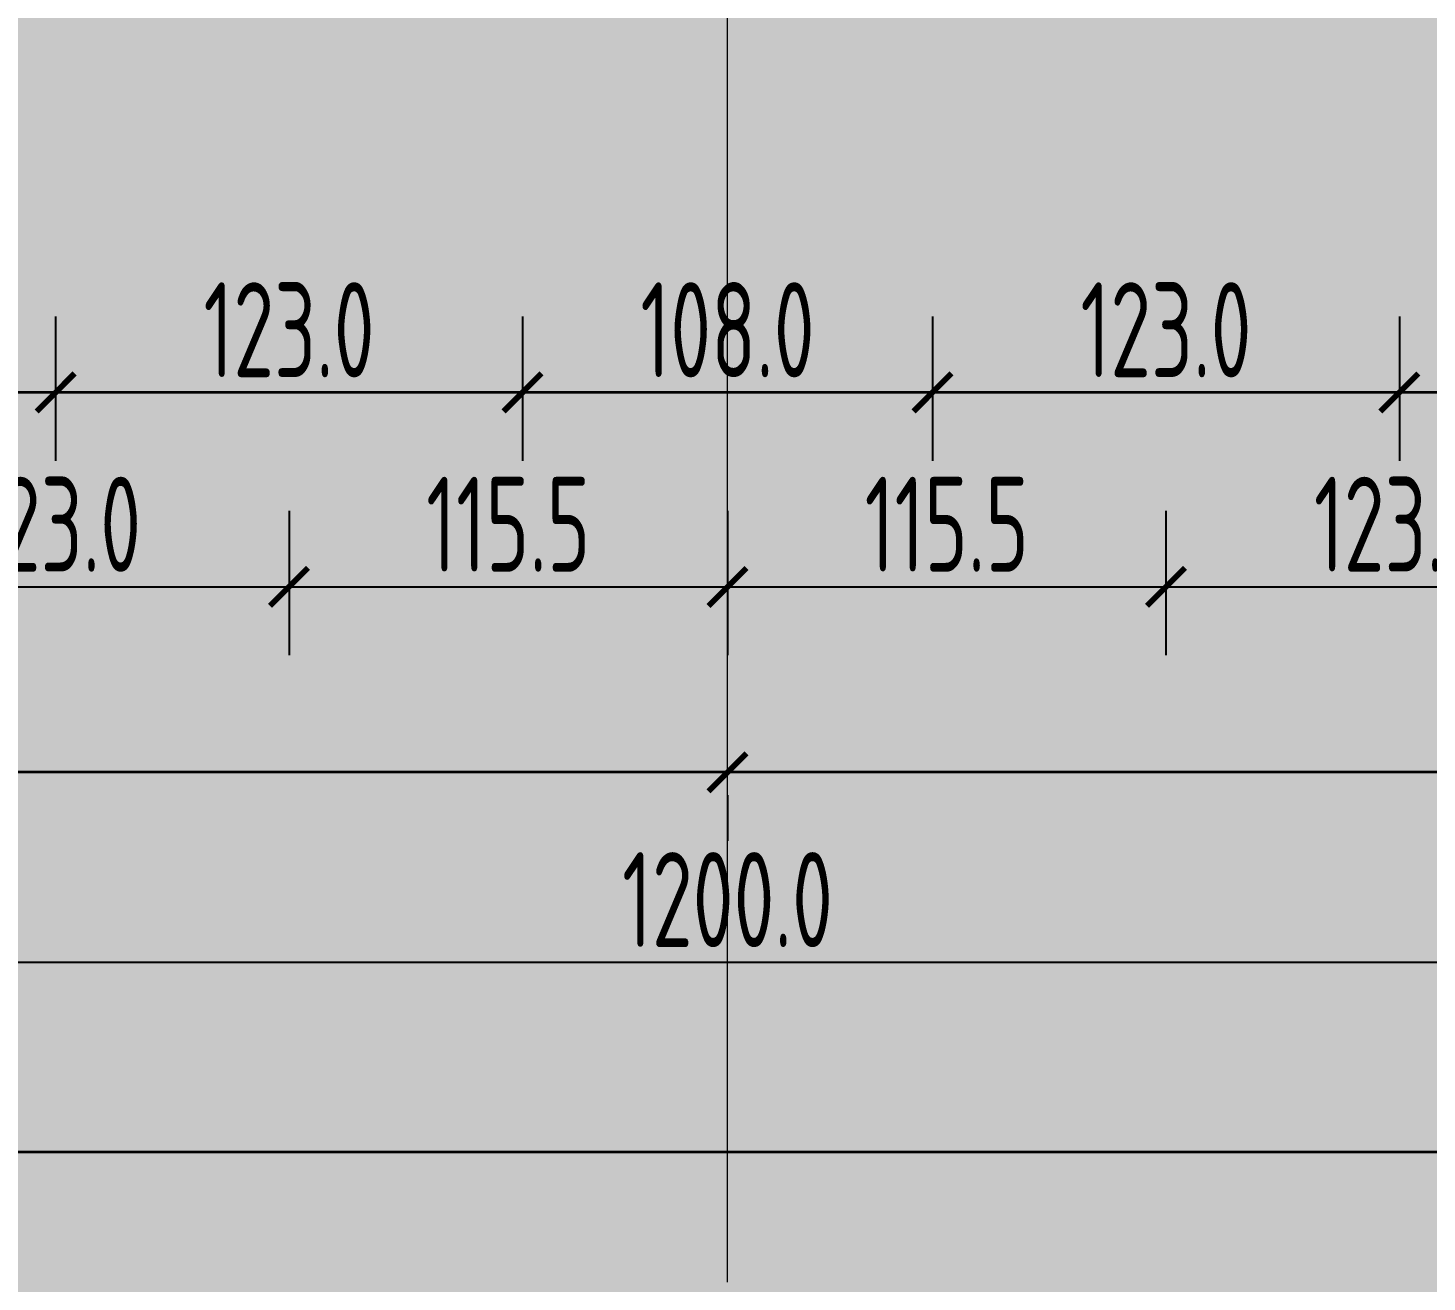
# Model space of a CAD drawing. Extents: x 6529560 to 6558080, y 5579316 to 5588131.
# Drawn here: x 6543845.457 to 6543849.142, y 5579599.626 to 5579602.927 of the extents above; entities that cross this region are included whole.
import ezdxf

# ---------------------------------------------------------------- set-up
doc = ezdxf.new("R2010")
doc.units = 0
doc.header["$MEASUREMENT"] = 0
doc.header["$PDSIZE"] = -5
doc.linetypes.add('ACAD_ISO10W100', pattern=[18, 12, -3, 0, -3])
doc.layers.get('0').update_dxf_attribs({"color": 2, "linetype": 'CONTINUOUS', "lineweight": 5})
doc.layers.get('Defpoints').update_dxf_attribs({"linetype": 'CONTINUOUS'})
for name, color, linetype, lineweight in [('arch_osie', 181, 'CONTINUOUS', 5), ('arch_powierzchnia', 6, 'CONTINUOUS', 35), ('arch_wymiary', 2, 'CONTINUOUS', 13)]:
    doc.layers.add(name, color=color, linetype=linetype, lineweight=lineweight)
doc.styles.add('ISO8', font='iso8.shx', dxfattribs={"width": 0.7})
doc.styles.add('ROMANS', font='romans.shx', dxfattribs={"width": 0.8})
doc.dimstyles.new('biura', dxfattribs={"dimtxt": 0.25, "dimasz": 0.1, "dimexe": 0.18, "dimexo": 0.0625, "dimgap": 0.04, "dimtad": 1, "dimdec": 1, "dimlfac": 100, "dimzin": 0, "dimdsep": 46, "dimtxsty": 'ISO8', "dimblk": 'ARCHTICK', "dimcen": 0.09, "dimadec": 0, "dimazin": 0, "dimtfac": 1, "dimtdec": 1, "dimtix": 1, "dimtofl": 0, "dimtmove": 0, "dimatfit": 3, "dimldrblk": 'ARCHTICK', "dimfxl": 0.2, "dimfxlon": 1, "dimtolj": 1, "dimtzin": 0, "dimarcsym": 0})
doc.dimstyles.new('D-GB-50', dxfattribs={"dimscale": 50, "dimtxt": 2.5, "dimasz": 2.5, "dimexe": 1, "dimexo": 2, "dimtad": 1, "dimdec": 0, "dimtxsty": 'ROMANS', "dimblk": 'OBLIQUE', "dimcen": 2.5, "dimdle": 1, "dimclrd": 256, "dimclre": 256, "dimclrt": 2, "dimadec": 0, "dimazin": 0, "dimtfac": 1, "dimtdec": 0, "dimtix": 1, "dimtmove": 2, "dimatfit": 3, "dimfxl": 1, "dimarcsym": 0})

# ---------------------------------------------------------------- blocks, each defined once
blk = doc.blocks.new('_ArchTick')
at = {"color": 0, "linetype": 'ByBlock', "const_width": 0.15}
blk.add_lwpolyline([(-0.5, -0.5), (0.5, 0.5)], dxfattribs=at)
blk = doc.blocks.new('*D514')
at = {"layer": 'arch_wymiary', "color": 0, "lineweight": -2, "transparency": 16777216}
for p, q in [((6543745.299701357, 5579600.167649211), (6543745.299701357, 5579599.787649211)), ((6543853.299701356, 5579600.167649211), (6543853.299701356, 5579599.787649211)), ((6543745.299701357, 5579599.967649211), (6543853.299701356, 5579599.967649211))]:
    blk.add_line(p, q, dxfattribs=at)
at = {"layer": 'Defpoints', "color": 0, "transparency": 16777216}
for p in [(6543745.299701357, 5579601.967649211), (6543853.299701356, 5579601.967638508), (6543853.299701356, 5579599.967649211)]:
    blk.add_point(p, dxfattribs=at)
at = {"layer": 'arch_wymiary', "color": 0, "lineweight": -2, "transparency": 16777216, "xscale": 0.1, "yscale": 0.1, "zscale": 0.1, "rotation": 180}
blk.add_blockref('_ArchTick', (6543745.299701357, 5579599.967649211), dxfattribs=at)
at = {"layer": 'arch_wymiary', "color": 0, "lineweight": -2, "transparency": 16777216, "xscale": 0.1, "yscale": 0.1, "zscale": 0.1}
blk.add_blockref('_ArchTick', (6543853.299701356, 5579599.967649211), dxfattribs=at)
at = {"layer": 'arch_wymiary', "color": 0, "transparency": 16777216, "insert": (6543799.299701357, 5579600.132649211), "char_height": 0.25, "attachment_point": 5, "style": 'ISO8'}
blk.add_mtext('\\A1;10800.0', dxfattribs=at)
blk = doc.blocks.new('*D523')
at = {"layer": 'arch_wymiary', "color": 0, "lineweight": -2, "transparency": 16777216}
for p, q in [((6543841.299701356, 5579600.667504827), (6543841.299701356, 5579600.287504827)), ((6543853.299701356, 5579600.667504827), (6543853.299701356, 5579600.287504827)), ((6543841.299701356, 5579600.467504826), (6543853.299701356, 5579600.467504826))]:
    blk.add_line(p, q, dxfattribs=at)
at = {"layer": 'Defpoints', "color": 0, "transparency": 16777216}
for p in [(6543841.299701356, 5579601.467504826), (6543853.299701356, 5579601.469649718), (6543853.299701356, 5579600.467504826)]:
    blk.add_point(p, dxfattribs=at)
at = {"layer": 'arch_wymiary', "color": 0, "lineweight": -2, "transparency": 16777216, "xscale": 0.1, "yscale": 0.1, "zscale": 0.1, "rotation": 180}
blk.add_blockref('_ArchTick', (6543841.299701356, 5579600.467504826), dxfattribs=at)
at = {"layer": 'arch_wymiary', "color": 0, "lineweight": -2, "transparency": 16777216, "xscale": 0.1, "yscale": 0.1, "zscale": 0.1}
blk.add_blockref('_ArchTick', (6543853.299701356, 5579600.467504826), dxfattribs=at)
at = {"layer": 'arch_wymiary', "color": 0, "transparency": 16777216, "insert": (6543847.299701357, 5579600.632504827), "char_height": 0.25, "attachment_point": 5, "style": 'ISO8'}
blk.add_mtext('\\A1;1200.0', dxfattribs=at)
blk = doc.blocks.new('*D524')
at = {"layer": 'arch_wymiary', "color": 0, "lineweight": -2, "transparency": 16777216}
for p, q in [((6543853.299701254, 5579600.967649211), (6543847.299701322, 5579600.967649211)), ((6543847.299701322, 5579600.9072947), (6543847.299701322, 5579600.787649211)), ((6543853.299701254, 5579600.907294103), (6543853.299701254, 5579600.787649211))]:
    blk.add_line(p, q, dxfattribs=at)
at = {"layer": 'Defpoints', "color": 0, "transparency": 16777216}
for p in [(6543847.299701322, 5579600.969794699), (6543847.299701322, 5579600.967649211), (6543853.299701254, 5579600.969794102)]:
    blk.add_point(p, dxfattribs=at)
at = {"layer": 'arch_wymiary', "color": 0, "lineweight": -2, "transparency": 16777216, "xscale": 0.1, "yscale": 0.1, "zscale": 0.1, "rotation": 180}
blk.add_blockref('_ArchTick', (6543847.299701322, 5579600.967649211), dxfattribs=at)
at = {"layer": 'arch_wymiary', "color": 0, "lineweight": -2, "transparency": 16777216, "xscale": 0.1, "yscale": 0.1, "zscale": 0.1}
blk.add_blockref('_ArchTick', (6543853.299701254, 5579600.967649211), dxfattribs=at)
at = {"layer": 'arch_wymiary', "color": 0, "transparency": 16777216, "insert": (6543850.299701288, 5579601.13264921), "char_height": 0.25, "attachment_point": 5, "style": 'ISO8'}
blk.add_mtext('\\A1;600.0', dxfattribs=at)
blk = doc.blocks.new('*D525')
at = {"layer": 'arch_wymiary', "color": 0, "lineweight": -2, "transparency": 16777216}
for p, q in [((6543841.299701254, 5579601.02263027), (6543841.299701254, 5579601.14764921)), ((6543847.299701322, 5579600.967649211), (6543841.299701254, 5579600.967649211)), ((6543847.299701322, 5579600.9072947), (6543847.299701322, 5579600.787649211))]:
    blk.add_line(p, q, dxfattribs=at)
at = {"layer": 'Defpoints', "color": 0, "transparency": 16777216}
for p in [(6543841.299701254, 5579600.967649211), (6543841.299701254, 5579600.960130269), (6543847.299701322, 5579600.969794699)]:
    blk.add_point(p, dxfattribs=at)
at = {"layer": 'arch_wymiary', "color": 0, "lineweight": -2, "transparency": 16777216, "xscale": 0.1, "yscale": 0.1, "zscale": 0.1, "rotation": 180}
blk.add_blockref('_ArchTick', (6543841.299701254, 5579600.967649211), dxfattribs=at)
at = {"layer": 'arch_wymiary', "color": 0, "lineweight": -2, "transparency": 16777216, "xscale": 0.1, "yscale": 0.1, "zscale": 0.1}
blk.add_blockref('_ArchTick', (6543847.299701322, 5579600.967649211), dxfattribs=at)
at = {"layer": 'arch_wymiary', "color": 0, "transparency": 16777216, "insert": (6543844.299701288, 5579601.13264921), "char_height": 0.25, "attachment_point": 5, "style": 'ISO8'}
blk.add_mtext('\\A1;600.0', dxfattribs=at)
blk = doc.blocks.new('*D489')
at = {"layer": 'arch_wymiary', "color": 0, "lineweight": -2, "transparency": 16777216}
for p, q in [((6543844.914701729, 5579601.655712285), (6543844.914701729, 5579601.275712285)), ((6543846.144701729, 5579601.655712285), (6543846.144701729, 5579601.275712285)), ((6543844.914701729, 5579601.455712285), (6543846.144701729, 5579601.455712285))]:
    blk.add_line(p, q, dxfattribs=at)
at = {"layer": 'Defpoints', "color": 0, "transparency": 16777216}
for p in [(6543844.914701729, 5579603.661356448), (6543846.144701729, 5579603.661356448), (6543846.144701729, 5579601.455712285)]:
    blk.add_point(p, dxfattribs=at)
at = {"layer": 'arch_wymiary', "color": 0, "lineweight": -2, "transparency": 16777216, "xscale": 0.1, "yscale": 0.1, "zscale": 0.1, "rotation": 180}
blk.add_blockref('_ArchTick', (6543844.914701729, 5579601.455712285), dxfattribs=at)
at = {"layer": 'arch_wymiary', "color": 0, "lineweight": -2, "transparency": 16777216, "xscale": 0.1, "yscale": 0.1, "zscale": 0.1}
blk.add_blockref('_ArchTick', (6543846.144701729, 5579601.455712285), dxfattribs=at)
at = {"layer": 'arch_wymiary', "color": 0, "transparency": 16777216, "insert": (6543845.529701728, 5579601.620712285), "char_height": 0.25, "attachment_point": 5, "style": 'ISO8'}
blk.add_mtext('\\A1;123.0', dxfattribs=at)
blk = doc.blocks.new('*D490')
at = {"layer": 'arch_wymiary', "color": 0, "lineweight": -2, "transparency": 16777216}
for p, q in [((6543846.144701729, 5579601.655712285), (6543846.144701729, 5579601.275712285)), ((6543847.299701444, 5579601.655712285), (6543847.299701444, 5579601.275712285)), ((6543846.144701729, 5579601.455712285), (6543847.299701444, 5579601.455712285))]:
    blk.add_line(p, q, dxfattribs=at)
at = {"layer": 'Defpoints', "color": 0, "transparency": 16777216}
for p in [(6543847.299701444, 5579603.704776952), (6543846.144701729, 5579603.661356448), (6543847.299701444, 5579601.455712285)]:
    blk.add_point(p, dxfattribs=at)
at = {"layer": 'arch_wymiary', "color": 0, "lineweight": -2, "transparency": 16777216, "xscale": 0.1, "yscale": 0.1, "zscale": 0.1, "rotation": 180}
blk.add_blockref('_ArchTick', (6543846.144701729, 5579601.455712285), dxfattribs=at)
at = {"layer": 'arch_wymiary', "color": 0, "lineweight": -2, "transparency": 16777216, "xscale": 0.1, "yscale": 0.1, "zscale": 0.1}
blk.add_blockref('_ArchTick', (6543847.299701444, 5579601.455712285), dxfattribs=at)
at = {"layer": 'arch_wymiary', "color": 0, "transparency": 16777216, "insert": (6543846.722201585, 5579601.620712285), "char_height": 0.25, "attachment_point": 5, "style": 'ISO8'}
blk.add_mtext('\\A1;115.5', dxfattribs=at)
blk = doc.blocks.new('*D491')
at = {"layer": 'arch_wymiary', "color": 0, "lineweight": -2, "transparency": 16777216}
for p, q in [((6543847.299701444, 5579601.655712285), (6543847.299701444, 5579601.275712285)), ((6543848.454701873, 5579601.655712285), (6543848.454701873, 5579601.275712285)), ((6543847.299701444, 5579601.455712285), (6543848.454701873, 5579601.455712285))]:
    blk.add_line(p, q, dxfattribs=at)
at = {"layer": 'Defpoints', "color": 0, "transparency": 16777216}
for p in [(6543847.299701444, 5579603.704776952), (6543848.454701873, 5579603.678438053), (6543848.454701873, 5579601.455712285)]:
    blk.add_point(p, dxfattribs=at)
at = {"layer": 'arch_wymiary', "color": 0, "lineweight": -2, "transparency": 16777216, "xscale": 0.1, "yscale": 0.1, "zscale": 0.1, "rotation": 180}
blk.add_blockref('_ArchTick', (6543847.299701444, 5579601.455712285), dxfattribs=at)
at = {"layer": 'arch_wymiary', "color": 0, "lineweight": -2, "transparency": 16777216, "xscale": 0.1, "yscale": 0.1, "zscale": 0.1}
blk.add_blockref('_ArchTick', (6543848.454701873, 5579601.455712285), dxfattribs=at)
at = {"layer": 'arch_wymiary', "color": 0, "transparency": 16777216, "insert": (6543847.877201658, 5579601.620712285), "char_height": 0.25, "attachment_point": 5, "style": 'ISO8'}
blk.add_mtext('\\A1;115.5', dxfattribs=at)
blk = doc.blocks.new('*D492')
at = {"layer": 'arch_wymiary', "color": 0, "lineweight": -2, "transparency": 16777216}
for p, q in [((6543848.454701873, 5579601.655712285), (6543848.454701873, 5579601.275712285)), ((6543849.684701871, 5579601.655712285), (6543849.684701871, 5579601.275712285)), ((6543848.454701873, 5579601.455712285), (6543849.684701871, 5579601.455712285))]:
    blk.add_line(p, q, dxfattribs=at)
at = {"layer": 'Defpoints', "color": 0, "transparency": 16777216}
for p in [(6543848.454701873, 5579603.678438053), (6543849.684701871, 5579603.678438053), (6543849.684701871, 5579601.455712285)]:
    blk.add_point(p, dxfattribs=at)
at = {"layer": 'arch_wymiary', "color": 0, "lineweight": -2, "transparency": 16777216, "xscale": 0.1, "yscale": 0.1, "zscale": 0.1, "rotation": 180}
blk.add_blockref('_ArchTick', (6543848.454701873, 5579601.455712285), dxfattribs=at)
at = {"layer": 'arch_wymiary', "color": 0, "lineweight": -2, "transparency": 16777216, "xscale": 0.1, "yscale": 0.1, "zscale": 0.1}
blk.add_blockref('_ArchTick', (6543849.684701871, 5579601.455712285), dxfattribs=at)
at = {"layer": 'arch_wymiary', "color": 0, "transparency": 16777216, "insert": (6543849.069701872, 5579601.620712285), "char_height": 0.25, "attachment_point": 5, "style": 'ISO8'}
blk.add_mtext('\\A1;123.0', dxfattribs=at)
blk = doc.blocks.new('*D432')
at = {"layer": 'arch_wymiary', "color": 0, "lineweight": -2, "transparency": 16777216}
for p, q in [((6543844.29970173, 5579602.167649211), (6543844.29970173, 5579601.78764921)), ((6543845.529701728, 5579602.167649211), (6543845.529701728, 5579601.78764921)), ((6543844.29970173, 5579601.967649211), (6543845.529701728, 5579601.967649211))]:
    blk.add_line(p, q, dxfattribs=at)
at = {"layer": 'Defpoints', "color": 0, "transparency": 16777216}
for p in [(6543844.29970173, 5579604.187639164), (6543845.529701728, 5579604.187639164), (6543845.529701728, 5579601.967649211)]:
    blk.add_point(p, dxfattribs=at)
at = {"layer": 'arch_wymiary', "color": 0, "lineweight": -2, "transparency": 16777216, "xscale": 0.1, "yscale": 0.1, "zscale": 0.1, "rotation": 180}
blk.add_blockref('_ArchTick', (6543844.29970173, 5579601.967649211), dxfattribs=at)
at = {"layer": 'arch_wymiary', "color": 0, "lineweight": -2, "transparency": 16777216, "xscale": 0.1, "yscale": 0.1, "zscale": 0.1}
blk.add_blockref('_ArchTick', (6543845.529701728, 5579601.967649211), dxfattribs=at)
at = {"layer": 'arch_wymiary', "color": 0, "transparency": 16777216, "insert": (6543844.914701728, 5579602.132649211), "char_height": 0.25, "attachment_point": 5, "style": 'ISO8'}
blk.add_mtext('\\A1;123.0', dxfattribs=at)
blk = doc.blocks.new('*D433')
at = {"layer": 'arch_wymiary', "color": 0, "lineweight": -2, "transparency": 16777216}
for p, q in [((6543845.529701728, 5579602.167649211), (6543845.529701728, 5579601.78764921)), ((6543846.759702004, 5579602.167649211), (6543846.759702004, 5579601.78764921)), ((6543845.529701728, 5579601.967649211), (6543846.759702004, 5579601.967649211))]:
    blk.add_line(p, q, dxfattribs=at)
at = {"layer": 'Defpoints', "color": 0, "transparency": 16777216}
for p in [(6543845.529701728, 5579604.187639164), (6543846.759702004, 5579604.187638267), (6543846.759702004, 5579601.967649211)]:
    blk.add_point(p, dxfattribs=at)
at = {"layer": 'arch_wymiary', "color": 0, "lineweight": -2, "transparency": 16777216, "xscale": 0.1, "yscale": 0.1, "zscale": 0.1, "rotation": 180}
blk.add_blockref('_ArchTick', (6543845.529701728, 5579601.967649211), dxfattribs=at)
at = {"layer": 'arch_wymiary', "color": 0, "lineweight": -2, "transparency": 16777216, "xscale": 0.1, "yscale": 0.1, "zscale": 0.1}
blk.add_blockref('_ArchTick', (6543846.759702004, 5579601.967649211), dxfattribs=at)
at = {"layer": 'arch_wymiary', "color": 0, "transparency": 16777216, "insert": (6543846.144701866, 5579602.132649211), "char_height": 0.25, "attachment_point": 5, "style": 'ISO8'}
blk.add_mtext('\\A1;123.0', dxfattribs=at)
blk = doc.blocks.new('*D434')
at = {"layer": 'arch_wymiary', "color": 0, "lineweight": -2, "transparency": 16777216}
for p, q in [((6543846.759702004, 5579602.167649211), (6543846.759702004, 5579601.78764921)), ((6543847.839702132, 5579602.167649211), (6543847.839702132, 5579601.78764921)), ((6543846.759702004, 5579601.967649211), (6543847.839702132, 5579601.967649211))]:
    blk.add_line(p, q, dxfattribs=at)
at = {"layer": 'Defpoints', "color": 0, "transparency": 16777216}
for p in [(6543846.759702004, 5579604.187638267), (6543847.839702132, 5579604.187638267), (6543847.839702132, 5579601.967649211)]:
    blk.add_point(p, dxfattribs=at)
at = {"layer": 'arch_wymiary', "color": 0, "lineweight": -2, "transparency": 16777216, "xscale": 0.1, "yscale": 0.1, "zscale": 0.1, "rotation": 180}
blk.add_blockref('_ArchTick', (6543846.759702004, 5579601.967649211), dxfattribs=at)
at = {"layer": 'arch_wymiary', "color": 0, "lineweight": -2, "transparency": 16777216, "xscale": 0.1, "yscale": 0.1, "zscale": 0.1}
blk.add_blockref('_ArchTick', (6543847.839702132, 5579601.967649211), dxfattribs=at)
at = {"layer": 'arch_wymiary', "color": 0, "transparency": 16777216, "insert": (6543847.299702068, 5579602.132649211), "char_height": 0.25, "attachment_point": 5, "style": 'ISO8'}
blk.add_mtext('\\A1;108.0', dxfattribs=at)
blk = doc.blocks.new('*D435')
at = {"layer": 'arch_wymiary', "color": 0, "lineweight": -2, "transparency": 16777216}
for p, q in [((6543847.839702132, 5579602.167649211), (6543847.839702132, 5579601.78764921)), ((6543849.06970187, 5579602.167649211), (6543849.06970187, 5579601.78764921)), ((6543847.839702132, 5579601.967649211), (6543849.06970187, 5579601.967649211))]:
    blk.add_line(p, q, dxfattribs=at)
at = {"layer": 'Defpoints', "color": 0, "transparency": 16777216}
for p in [(6543847.839702132, 5579604.187638267), (6543849.06970187, 5579604.187637671), (6543849.06970187, 5579601.967649211)]:
    blk.add_point(p, dxfattribs=at)
at = {"layer": 'arch_wymiary', "color": 0, "lineweight": -2, "transparency": 16777216, "xscale": 0.1, "yscale": 0.1, "zscale": 0.1, "rotation": 180}
blk.add_blockref('_ArchTick', (6543847.839702132, 5579601.967649211), dxfattribs=at)
at = {"layer": 'arch_wymiary', "color": 0, "lineweight": -2, "transparency": 16777216, "xscale": 0.1, "yscale": 0.1, "zscale": 0.1}
blk.add_blockref('_ArchTick', (6543849.06970187, 5579601.967649211), dxfattribs=at)
at = {"layer": 'arch_wymiary', "color": 0, "transparency": 16777216, "insert": (6543848.454702001, 5579602.132649211), "char_height": 0.25, "attachment_point": 5, "style": 'ISO8'}
blk.add_mtext('\\A1;123.0', dxfattribs=at)
blk = doc.blocks.new('*D436')
at = {"layer": 'arch_wymiary', "color": 0, "lineweight": -2, "transparency": 16777216}
for p, q in [((6543849.06970187, 5579602.167649211), (6543849.06970187, 5579601.78764921)), ((6543850.299701874, 5579602.167649211), (6543850.299701874, 5579601.78764921)), ((6543849.06970187, 5579601.967649211), (6543850.299701874, 5579601.967649211))]:
    blk.add_line(p, q, dxfattribs=at)
at = {"layer": 'Defpoints', "color": 0, "transparency": 16777216}
for p in [(6543849.06970187, 5579604.187637671), (6543850.299701874, 5579604.187637671), (6543850.299701874, 5579601.967649211)]:
    blk.add_point(p, dxfattribs=at)
at = {"layer": 'arch_wymiary', "color": 0, "lineweight": -2, "transparency": 16777216, "xscale": 0.1, "yscale": 0.1, "zscale": 0.1, "rotation": 180}
blk.add_blockref('_ArchTick', (6543849.06970187, 5579601.967649211), dxfattribs=at)
at = {"layer": 'arch_wymiary', "color": 0, "lineweight": -2, "transparency": 16777216, "xscale": 0.1, "yscale": 0.1, "zscale": 0.1}
blk.add_blockref('_ArchTick', (6543850.299701874, 5579601.967649211), dxfattribs=at)
at = {"layer": 'arch_wymiary', "color": 0, "transparency": 16777216, "insert": (6543849.684701873, 5579602.132649211), "char_height": 0.25, "attachment_point": 5, "style": 'ISO8'}
blk.add_mtext('\\A1;123.0', dxfattribs=at)
blk = doc.blocks.new('_OBLIQUE')
at = {"color": 0, "linetype": 'ByBlock', "lineweight": -2}
blk.add_line((-0.5, -0.5), (0.5, 0.5), dxfattribs=at)

msp = doc.modelspace()

# ---------------------------------------------------------------- linework, layer by layer
at = {"layer": 'arch_osie', "linetype": 'ACAD_ISO10W100', "ltscale": 0.3, "extrusion": (-4.9483178e-09, -8.026501e-10, 1)}
msp.add_lwpolyline([(6543847.299690934, 5579599.625784862), (6543847.299693778, 5579618.13960072)], dxfattribs=at)
at = {"layer": 'arch_powierzchnia'}
for points in [[(6543740.739702823, 5579621.115133819), (6543857.859691394, 5579621.115133819), (6543857.859691394, 5579599.967649211), (6543740.739702823, 5579599.967649211)], [(6543741.739702823, 5579620.11513382), (6543856.859691393, 5579620.11513382), (6543856.859691393, 5579600.967649211), (6543741.739702823, 5579600.967649211)], [(6543742.739702822, 5579619.115133819), (6543855.859691393, 5579619.115133819), (6543855.859691393, 5579601.967649211), (6543742.739702822, 5579601.967649211)]]:
    msp.add_lwpolyline(points, close=True, dxfattribs=at)

# ---------------------------------------------------------------- dimensions: what is measured, and where the dimension line sits
at = {"layer": 'arch_wymiary'}
for base, p1, p2, override, picture, middle in [((6543845.529701728, 5579601.967649211, 7.302244769838678), (6543844.29970173, 5579604.187639164, 0.0368523882286551), (6543845.529701728, 5579604.187639164, 0.0368523882286551), {"dimtmove": 1}, '*D432', (6543844.914701728, 5579602.132649211, 7.302244769838678)), ((6543846.759702004, 5579601.967649211, 7.302244769838678), (6543845.529701728, 5579604.187639164, 0.0368523882286551), (6543846.759702004, 5579604.187638267, 0.0368524062882845), {"dimtmove": 1}, '*D433', (6543846.144701866, 5579602.132649211, 7.302244769838678)), ((6543847.839702132, 5579601.967649211, 7.302244769838678), (6543846.759702004, 5579604.187638267, 0.0368524062882845), (6543847.839702132, 5579604.187638267, 0.0368524450080043), {"dimtmove": 1}, '*D434', (6543847.299702068, 5579602.132649211, 7.302244769838678)), ((6543849.06970187, 5579601.967649211, 7.302244769838678), (6543847.839702132, 5579604.187638267, 0.0368524450080043), (6543849.06970187, 5579604.187637671, 0.036852426948375), {"dimtmove": 1}, '*D435', (6543848.454702001, 5579602.132649211, 7.302244769838678)), ((6543850.299701874, 5579601.967649211, 7.302244769838678), (6543849.06970187, 5579604.187637671, 0.036852426948375), (6543850.299701874, 5579604.187637671, 0.036852426948375), {"dimtmove": 1}, '*D436', (6543849.684701873, 5579602.132649211, 7.302244769838678)), ((6543847.299701444, 5579601.455712285, 7.302244769838678), (6543846.144701729, 5579603.661356448, 0.0368523882286329), (6543847.299701444, 5579603.704776952, 14.64134201566863), {"dimtmove": 1}, '*D490', (6543846.722201585, 5579601.620712285, 7.302244769838678)), ((6543848.454701873, 5579601.455712285, 7.302244769838678), (6543847.299701444, 5579603.704776952, 14.64134201566863), (6543848.454701873, 5579603.678438053, 0.0368524269483714), {"dimtmove": 1}, '*D491', (6543847.877201658, 5579601.620712285, 7.302244769838678)), ((6543846.144701729, 5579601.455712285, 7.302244769838678), (6543844.914701729, 5579603.661356448, 0.0368523882286382), (6543846.144701729, 5579603.661356448, 0.0368523882286329), {"dimtmove": 1}, '*D489', (6543845.529701728, 5579601.620712285, 7.302244769838678)), ((6543849.684701871, 5579601.455712285, 7.302244769838678), (6543848.454701873, 5579603.678438053, 0.0368524269483714), (6543849.684701871, 5579603.678438053, 0.0368524269483652), {"dimtmove": 1}, '*D492', (6543849.069701872, 5579601.620712285, 7.302244769838678)), ((6543853.299701356, 5579599.967649211, 7.302244769838678), (6543745.299701357, 5579601.967649211, -7.0438853e-08), (6543853.299701356, 5579601.967638508, 8.835267105e-07), {"dimtxt": 0.25}, '*D514', (6543799.299701357, 5579600.132649211, 7.302244769838678)), ((6543853.299701356, 5579600.467504826, 7.302244769838678), (6543841.299701356, 5579601.467504826, -7.0438853e-08), (6543853.299701356, 5579601.469649718, 7.302244769838678), {"dimtxt": 0.25}, '*D523', (6543847.299701357, 5579600.632504827, 7.302244769838678)), ((6543841.299701254, 5579600.967649211, -7.0438853e-08), (6543847.299701322, 5579600.969794699, -7.302243947721008), (6543841.299701254, 5579600.960130269, -7.0438853e-08), {"dimtxt": 0.25}, '*D525', (6543844.299701288, 5579601.13264921, -7.0438853e-08)), ((6543847.299701322, 5579600.967649211, -7.0438853e-08), (6543853.299701254, 5579600.969794102, -7.0438853e-08), (6543847.299701322, 5579600.969794699, -7.302243947721008), {"dimtxt": 0.25}, '*D524', (6543850.299701288, 5579601.13264921, -7.0438853e-08))]:
    dim = msp.add_linear_dim(base=base, p1=p1, p2=p2, dimstyle='biura', override=override, dxfattribs=at)
    dim.commit()
    dim.dimension.update_dxf_attribs({"geometry": picture, "text_midpoint": middle})

# ---------------------------------------------------------------- leaders
at = {"color": 1}
for points in [[(6543807.932818373, 5579535.059473499, -14.42582530227222), (6543808.77015815, 5579536.559850283, -14.42582530227222), (6543816.345050599, 5579536.559850283, -14.42582530227222)], [(6543788.858376611, 5579497.696539732, -27.82502043707615), (6543789.695716388, 5579499.196916517, -27.82502043707615), (6543797.270608837, 5579499.196916517, -27.82502043707615)]]:
    msp.add_leader(points, dimstyle='D-GB-50', override={"dimclrd": 0}, dxfattribs=at)

doc.saveas('drawing.dxf')
